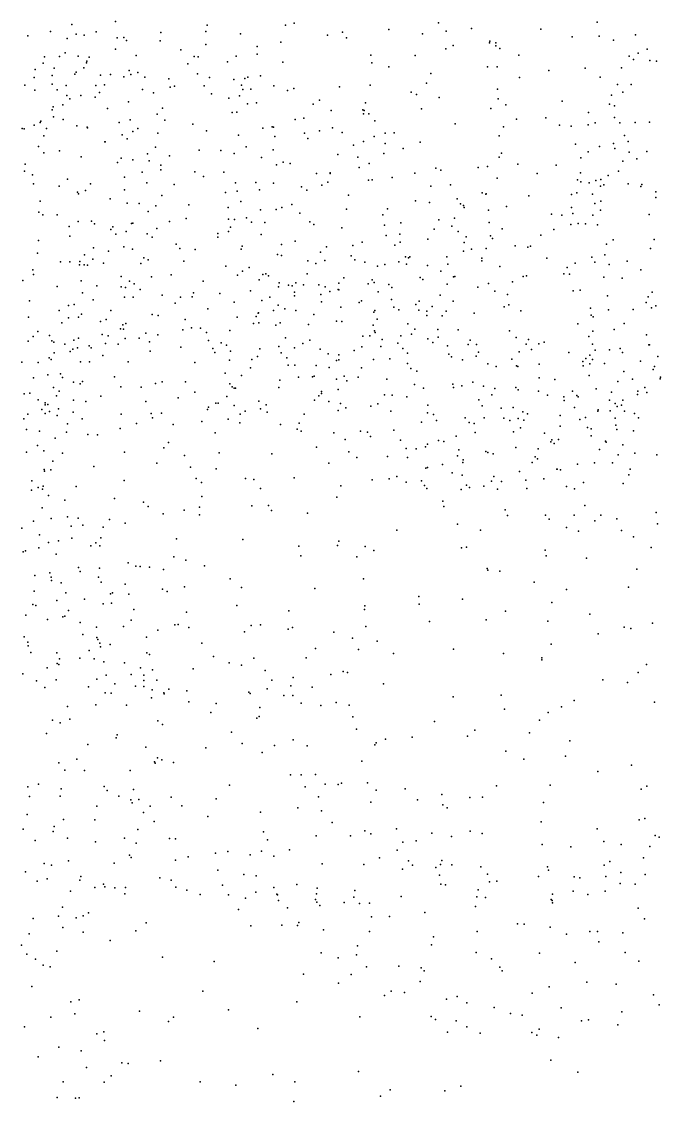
# Model space of a CAD drawing. Header units: metres. Extents: x -23.9 to 23.9, y -28.5 to 28.5.
# Drawn here: x -0.382 to 1.038, y -4.789 to -2.392 of the extents above; entities that cross this region are included whole.
import ezdxf

# ---------------------------------------------------------------- set-up
doc = ezdxf.new("R2010")
doc.units = ezdxf.units.M

msp = doc.modelspace()

# ---------------------------------------------------------------- linework, layer by layer
for p in [(-0.1734, -2.3919, -3.4992), (0.2235, -2.3955, 12.0348), (0.5444, -2.3943, -1.5831), (0.8971, -2.393, 14.7191), (-0.3176, -2.4138, -7.8603), (-0.2703, -2.3981, 15.8991), (-0.2603, -2.4195, -3.7733), (-0.216, -2.4144, -3.1583), (-0.0726, -2.4158, 23.5059), (0.0277, -2.4139, 23.9366), (0.0304, -2.3997, 15.8096), (0.1047, -2.4192, 12.59), (0.2046, -2.3998, -28.7141), (0.3312, -2.4153, -28.2613), (0.434, -2.4097, 11.4357), (0.509, -2.4194, 15.5816), (0.5618, -2.4135, 5.4729), (0.6175, -2.4072, 15.3936), (0.7722, -2.409, 11.0115), (-0.3676, -2.4236, -2.9441), (-0.2805, -2.4296, -7.3011), (-0.2426, -2.4217, -7.6192), (-0.1696, -2.4282, -3.2481), (-0.1545, -2.4272, 24.2384), (-0.1485, -2.4337, -3.3288), (-0.074, -2.4344, 15.8196), (0.0276, -2.4425, 24.0237), (0.1942, -2.4374, 15.7934), (0.2981, -2.4222, 0.0555), (0.34, -2.4276, 11.935), (0.6576, -2.4391, 15.3107), (0.6584, -2.4352, -25.513), (0.6717, -2.4393, 15.0488), (0.8414, -2.4258, 14.7922), (0.9014, -2.4245, 10.9732), (0.9332, -2.4333, -1.902), (0.9818, -2.4213, 14.4127), (-0.2852, -2.4615, 23.3105), (-0.1729, -2.453, -3.6402), (-0.1269, -2.4668, -3.4067), (-0.0281, -2.4543, -18.8654), (0.1414, -2.4473, 12.4887), (0.1419, -2.4639, 12.2711), (0.3941, -2.4663, 11.5508), (0.4927, -2.4669, -1.0274), (0.5608, -2.4527, -0.3663), (0.5773, -2.4451, 15.4955), (0.6719, -2.4456, 10.6198), (0.6805, -2.4514, 15.1458), (0.7228, -2.4664, 11.0609), (0.9882, -2.4617, 24.6908), (1.008, -2.4531, 24.8779), (-0.3337, -2.4841, -7.8503), (-0.3307, -2.47, -3.8924), (-0.2977, -2.4694, -2.9899), (-0.256, -2.4689, -3.0471), (-0.2375, -2.4832, 15.8939), (-0.237, -2.4794, 24.3264), (-0.2316, -2.4709, 0.4199), (-0.0123, -2.4855, -27.8536), (0.0019, -2.4693, 23.515), (0.0108, -2.4698, 24.1074), (0.076, -2.4813, 23.6738), (0.0952, -2.4688, 15.8185), (0.1989, -2.482, 12.1002), (0.3963, -2.4836, 11.8031), (0.4342, -2.4924, 11.39), (0.6531, -2.4926, 11.1058), (0.6747, -2.492, 0.1355), (0.9681, -2.469, -25.9225), (0.9777, -2.4763, 24.7822), (1.0141, -2.4784, 10.9628), (1.0287, -2.4801, 24.4957), (-0.3535, -2.5163, -19.9545), (-0.3518, -2.4984, -7.2028), (-0.3135, -2.5113, -7.7813), (-0.3096, -2.4954, 24.3668), (-0.2633, -2.5085, -7.5074), (-0.2606, -2.5043, -3.8313), (-0.2434, -2.4946, 12.6377), (-0.2062, -2.5108, -3.7589), (-0.1841, -2.5096, -3.126), (-0.1545, -2.5142, -3.1937), (-0.1429, -2.5002, 24.2975), (-0.1391, -2.5091, -3.6091), (-0.1233, -2.5049, -3.5275), (-0.108, -2.5149, 23.1984), (0.0088, -2.5081, 23.3999), (0.0357, -2.516, 23.1156), (0.1206, -2.5156, 23.8158), (0.1489, -2.5125, 12.1918), (0.5272, -2.5068, 15.5802), (0.7247, -2.5159, 14.8893), (0.7899, -2.5004, 11.0193), (0.8706, -2.4952, 14.7136), (0.9033, -2.5155, 14.6299), (0.9512, -2.4947, 5.7528), (-0.3745, -2.5333, 23.2347), (-0.3141, -2.5305, -2.9431), (-0.2823, -2.534, -7.6483), (-0.2168, -2.534, 0.8785), (-0.1975, -2.5325, 23.2071), (-0.0547, -2.5193, 23.1065), (-0.0514, -2.5373, 24.2494), (-0.0417, -2.535, -17.8147), (0.024, -2.5348, 24.1626), (0.0897, -2.5207, 23.3002), (0.1067, -2.5329, 23.5653), (0.114, -2.5185, 23.4052), (0.1788, -2.5347, 23.2799), (0.2228, -2.5404, 12.032), (0.3244, -2.5366, 11.9088), (0.3926, -2.5332, 11.4968), (0.518, -2.5284, 4.9855), (0.9422, -2.5317, 14.4748), (0.9724, -2.5317, 24.9328), (-0.3522, -2.5442, -3.9411), (-0.3024, -2.5431, -7.3491), (-0.2812, -2.556, -3.8881), (-0.2747, -2.5631, 23.1575), (-0.2498, -2.5562, -3.0026), (-0.2184, -2.5595, 23.0611), (-0.2083, -2.549, -3.0662), (-0.1134, -2.5429, -3.2927), (-0.0889, -2.55, 23.0002), (0.0404, -2.5522, 22.9784), (0.0787, -2.5615, 12.587), (0.1023, -2.5567, 24.0398), (0.1095, -2.5429, 23.0273), (0.1276, -2.5417, 23.9087), (0.2088, -2.5452, 23.1504), (0.4839, -2.5485, 4.0853), (0.4954, -2.5534, 11.2641), (0.546, -2.5606, 11.19), (0.6758, -2.5419, 15.2787), (0.677, -2.5634, 14.9949), (0.9291, -2.5554, 24.8273), (0.9539, -2.5489, 14.3715), (-0.3137, -2.5881, 23.0832), (-0.3116, -2.5808, 24.4268), (-0.2898, -2.5765, -7.4865), (-0.1909, -2.5846, 22.9632), (-0.1445, -2.57, 12.6589), (-0.0684, -2.5843, 22.9024), (0.1201, -2.5742, 22.943), (0.1402, -2.5721, 23.497), (0.2662, -2.5749, 23.3572), (0.28, -2.5664, 23.2461), (0.3762, -2.5874, 11.5879), (0.3822, -2.5725, 11.812), (0.5071, -2.5853, 15.6188), (0.6606, -2.5845, 15.3499), (0.6941, -2.5764, 15.1424), (0.8192, -2.5683, 10.2321), (0.9243, -2.5749, 24.5861), (0.9352, -2.5792, 10.9649), (-0.3106, -2.6031, -7.6419), (-0.2893, -2.6095, -2.9367), (-0.1405, -2.6096, -3.1514), (-0.0808, -2.5975, 24.3204), (-0.0637, -2.6104, 15.8363), (0.0861, -2.5939, 12.3677), (0.0968, -2.5926, 12.2753), (0.2259, -2.6092, 23.493), (0.245, -2.6061, 22.9636), (0.306, -2.5893, 23.0753), (0.3782, -2.5969, 11.7124), (0.3795, -2.5889, 15.7232), (0.3896, -2.5966, -1.3276), (0.4031, -2.6124, 11.4545), (0.7176, -2.6084, 14.8562), (0.7832, -2.6056, 14.7625), (0.8777, -2.5937, 14.6102), (0.9356, -2.6047, 24.9556), (-0.3807, -2.6295, -7.7979), (-0.3763, -2.6301, 16.1634), (-0.3536, -2.6217, -7.3256), (-0.3404, -2.6162, -7.7223), (-0.3391, -2.613, 12.654), (-0.3265, -2.6289, -7.4427), (-0.259, -2.6235, -3.8854), (-0.2362, -2.6266, -2.9955), (-0.2353, -2.6275, 22.9054), (-0.1648, -2.6162, 15.8408), (-0.1346, -2.6359, 24.3758), (-0.1231, -2.6289, -3.6567), (-0.001, -2.6193, 24.268), (0.0293, -2.6346, 22.8209), (0.1546, -2.6281, 12.0933), (0.1747, -2.6252, 15.8135), (0.1781, -2.6263, 23.6737), (0.28, -2.6344, 11.9239), (0.3087, -2.6275, 15.765), (0.5813, -2.619, 15.513), (0.6892, -2.6257, 11.0723), (0.8134, -2.6217, 11.0056), (0.8392, -2.6242, 2.7846), (0.8769, -2.6207, -29.142), (0.8929, -2.6164, 24.6854), (0.9473, -2.6168, 24.4781), (0.9815, -2.6156, 25.0634), (1.0136, -2.615, 23.5936), (-0.3321, -2.6453, -16.5245), (-0.1969, -2.6587, -3.8055), (-0.1957, -2.6585, -3.0466), (-0.1582, -2.6435, 22.8374), (-0.1468, -2.6521, 9.6586), (-0.0789, -2.6393, -3.4045), (0.1005, -2.6437, 12.5905), (0.1809, -2.6467, 23.8971), (0.2468, -2.6396, 23.5906), (0.2539, -2.6511, 22.8824), (0.3308, -2.6381, 22.99), (0.378, -2.6581, 11.649), (0.4016, -2.6467, 23.1388), (0.4262, -2.6394, 7.304), (0.446, -2.6388, 7.8221), (0.5041, -2.6598, 11.2593), (0.679, -2.6454, 15.2404), (0.958, -2.6447, 14.3725), (0.9655, -2.658, 23.6584), (-0.3444, -2.6695, -7.5565), (-0.3321, -2.6831, 16.1138), (-0.2975, -2.6785, 22.8702), (-0.0839, -2.6703, -3.3302), (0.0129, -2.677, 12.75), (0.0608, -2.6779, 24.2196), (0.1174, -2.67, 12.1773), (0.177, -2.6769, 23.9906), (0.3557, -2.6665, 23.4669), (0.4259, -2.6622, 23.2811), (0.4657, -2.6735, 15.6479), (0.6843, -2.6836, 14.9316), (0.8491, -2.6643, 14.5595), (0.8767, -2.6807, 24.6297), (0.902, -2.6691, 24.5406), (0.9334, -2.6625, 23.5024), (0.9362, -2.6733, 23.4157), (0.9678, -2.6817, 10.9712), (1.007, -2.6799, 24.3372), (-0.2493, -2.6924, 24.4486), (-0.1686, -2.7047, 12.6984), (-0.1606, -2.6949, 22.7654), (-0.1346, -2.6989, -3.7127), (-0.1016, -2.6851, 15.825), (-0.098, -2.7013, -3.6095), (-0.0532, -2.6897, 22.7504), (0.0906, -2.685, 15.8214), (0.1516, -2.6934, 12.8531), (0.1995, -2.704, 15.7957), (0.2148, -2.7066, 23.8078), (0.3209, -2.6869, 23.5505), (0.3655, -2.693, 11.8217), (0.3904, -2.7071, 11.5817), (0.4227, -2.6848, 23.3969), (0.6796, -2.6927, 8.1005), (0.7204, -2.708, 11.0624), (0.8607, -2.6945, 24.7483), (0.9542, -2.7018, 24.3996), (0.9853, -2.6968, 23.2476), (-0.375, -2.7238, 24.8582), (-0.3734, -2.7084, -3.9914), (-0.3574, -2.7318, 16.3226), (-0.1135, -2.7262, -3.1884), (-0.072, -2.7105, -3.4555), (-0.072, -2.7212, -3.3842), (0.0029, -2.7251, 15.827), (0.0676, -2.7262, 12.4139), (0.1844, -2.71, 22.7594), (0.2733, -2.7294, 23.6579), (0.3038, -2.7289, 11.8862), (0.3039, -2.7273, -24.1003), (0.368, -2.7154, 22.8875), (0.4922, -2.7286, 23.0856), (0.5388, -2.717, 15.5534), (0.5496, -2.7216, 11.2073), (0.6327, -2.7161, 15.3877), (0.6531, -2.7138, 14.812), (0.7639, -2.7289, 14.6484), (0.806, -2.7103, 11.0188), (0.86, -2.7276, 23.5201), (0.9447, -2.7237, 6.8549), (-0.3555, -2.7522, 24.5225), (-0.2796, -2.7414, -3.9228), (-0.2284, -2.7519, 15.8753), (-0.1532, -2.737, -3.0913), (-0.1034, -2.7497, 12.7398), (-0.0428, -2.7536, 24.3562), (0.0221, -2.7355, 22.7), (0.0935, -2.7501, 12.2257), (0.139, -2.7488, 24.1462), (0.1777, -2.7504, 0.9642), (0.2852, -2.7552, 13.0283), (0.2989, -2.7483, 15.7526), (0.389, -2.7437, 11.6832), (0.3974, -2.743, 23.5496), (0.4419, -2.7382, 11.387), (0.5715, -2.7539, 0.8185), (0.6746, -2.7392, 15.1091), (0.8532, -2.7432, 24.8255), (0.861, -2.7478, 23.3896), (0.8789, -2.75, 24.9433), (0.8943, -2.7447, 23.3042), (0.9052, -2.7421, 23.7543), (0.912, -2.7544, 10.9897), (0.9216, -2.7334, 14.4026), (0.9661, -2.7517, 25.1166), (0.9963, -2.7536, 23.8883), (-0.2982, -2.7573, 16.1967), (-0.2573, -2.7703, 10.8267), (-0.2554, -2.7745, 22.7353), (-0.2395, -2.7671, -2.9726), (-0.1529, -2.7654, 24.4342), (-0.0702, -2.7777, -3.4321), (0.0713, -2.7715, 24.2477), (0.0975, -2.7685, 12.8689), (0.1469, -2.7655, 22.696), (0.2402, -2.759, 0.4088), (0.252, -2.7659, 23.732), (0.3445, -2.7771, 22.7932), (0.5273, -2.757, 23.1653), (0.6418, -2.7718, 15.3223), (0.6496, -2.7753, 14.7289), (0.6503, -2.7742, 15.0033), (0.7449, -2.7788, 14.5762), (0.8399, -2.7754, 24.7331), (0.8521, -2.7723, 24.6297), (0.8869, -2.7752, 24.5003), (0.9046, -2.7572, -24.326), (0.9939, -2.7582, 14.3469), (1.0275, -2.7698, 24.269), (-0.3407, -2.7904, 12.7315), (-0.1848, -2.7855, -19.2651), (-0.1472, -2.7952, 22.6752), (-0.1203, -2.7959, -3.1828), (-0.0838, -2.8008, -3.5288), (-0.0098, -2.7985, 22.6529), (0.1052, -2.7911, 15.7957), (0.2184, -2.7981, 12.8635), (0.4931, -2.7894, 22.9651), (0.5242, -2.7935, 23.4002), (0.5857, -2.7856, -16.1693), (0.5932, -2.7967, 11.1862), (0.6, -2.8001, 14.8855), (0.6952, -2.8021, 4.7691), (0.8918, -2.7956, 23.2248), (0.9052, -2.7902, 25.0306), (1.0275, -2.782, 23.0909), (-0.3436, -2.8152, -2.886), (-0.3346, -2.8208, 16.3619), (-0.3028, -2.8211, -3.9344), (-0.1003, -2.8136, -3.6046), (0.0772, -2.8046, 12.3651), (0.1177, -2.8275, 8.2222), (0.1492, -2.8097, 12.7531), (0.1837, -2.8093, 24.0637), (0.1966, -2.8045, 15.7694), (0.2363, -2.8169, 23.8218), (0.3404, -2.8085, 15.7006), (0.4209, -2.8205, 11.7514), (0.4311, -2.8072, 11.4849), (0.5804, -2.8282, 23.2407), (0.6014, -2.8049, 15.3999), (0.6558, -2.8103, 14.6527), (0.7952, -2.8192, 23.4985), (0.8186, -2.8212, 23.3534), (0.8397, -2.8045, 11.0333), (0.8428, -2.8175, 3.2478), (0.8872, -2.8218, 16.1922), (0.9043, -2.8106, 23.8499), (1.0122, -2.8204, 25.196), (-0.2757, -2.8469, 24.4874), (-0.2557, -2.8356, 16.0491), (-0.2263, -2.8352, -3.8447), (-0.2199, -2.8411, -3.0161), (-0.1792, -2.8472, 8.0109), (-0.1376, -2.84, -3.7013), (-0.1344, -2.8394, 15.777), (-0.0812, -2.8509, -3.3938), (-0.0529, -2.8357, 12.8223), (-0.0163, -2.8286, 15.7934), (0.078, -2.8306, 22.6405), (0.0822, -2.8484, 12.4494), (0.0916, -2.8315, 12.5486), (0.1294, -2.8372, 12.1525), (0.1587, -2.8375, 12.9817), (0.2587, -2.8364, 13.0933), (0.2678, -2.8421, 11.9356), (0.3297, -2.8498, 23.71), (0.4247, -2.8435, 11.631), (0.4605, -2.8384, 23.5805), (0.5449, -2.8317, 14.8009), (0.5741, -2.8459, 23.062), (0.6567, -2.838, 6.9935), (0.6859, -2.8519, 14.5236), (0.8382, -2.8426, 24.6819), (0.8551, -2.8399, 24.5688), (0.8707, -2.8406, 24.9501), (0.8976, -2.8428, 14.4103), (-0.2744, -2.8682, -2.9512), (-0.1834, -2.8535, 24.4558), (-0.1723, -2.8636, -3.7614), (-0.1497, -2.8577, -3.1212), (-0.1027, -2.8627, 22.6215), (-0.0913, -2.8705, -3.5247), (0.0542, -2.8621, 12.9192), (0.0545, -2.8706, 15.7734), (0.0781, -2.8577, 12.7771), (0.1505, -2.8647, -29.0135), (0.4282, -2.8664, 11.8437), (0.4589, -2.8634, 15.5856), (0.5211, -2.8748, 14.6637), (0.5352, -2.8524, 23.4742), (0.5879, -2.8576, 23.3305), (0.6056, -2.87, 23.1616), (0.6597, -2.8672, -1.8336), (0.6641, -2.8735, 11.1638), (0.7718, -2.866, 23.6038), (0.8005, -2.8537, 23.6967), (1.0237, -2.8755, 24.0211), (-0.3441, -2.8779, 12.793), (-0.2218, -2.8944, 22.6357), (-0.1549, -2.8915, 8.4386), (-0.1355, -2.8973, -3.1775), (-0.0381, -2.8858, 24.3722), (-0.0302, -2.8952, 12.8814), (0.0036, -2.8974, 14.1608), (0.1058, -2.8969, 12.242), (0.1086, -2.8906, 24.2192), (0.1955, -2.8867, 12.0421), (0.2264, -2.8791, 12.8227), (0.2954, -2.8915, 12.9049), (0.3541, -2.8891, 11.8711), (0.3748, -2.8812, 15.6448), (0.4478, -2.8885, 16.1496), (0.4591, -2.8813, -26.6144), (0.6017, -2.8823, 11.2245), (0.6179, -2.8968, 15.1056), (0.6502, -2.8957, 16.5274), (0.715, -2.8898, 5.7281), (0.7428, -2.8926, 23.4526), (0.7489, -2.8905, 14.453), (0.9174, -2.886, 11.0356), (0.9328, -2.8763, 25.0949), (1.0154, -2.8957, 23.01), (-0.3465, -2.9061, -3.9493), (-0.2417, -2.9096, 15.9806), (-0.2233, -2.9194, -3.8125), (-0.1887, -2.9012, -3.0767), (-0.1098, -2.9161, -3.5819), (-0.1005, -2.921, -3.3539), (-0.0215, -2.9235, 15.7509), (0.187, -2.9089, 13.1307), (0.1955, -2.9108, 15.7231), (0.2544, -2.923, 11.977), (0.2823, -2.9039, 22.6565), (0.2921, -2.9222, -24.5705), (0.3508, -2.9117, 13.1354), (0.3588, -2.9209, 22.6976), (0.4709, -2.9138, 14.7443), (0.4777, -2.9164, 11.488), (0.4807, -2.9138, 23.6194), (0.5628, -2.9142, -0.8537), (0.6004, -2.9011, 14.9937), (0.6405, -2.9228, 23.3172), (0.6409, -2.9172, 23.4097), (0.7848, -2.9171, -25.987), (0.885, -2.9145, 24.4736), (0.9137, -2.9099, 23.9547), (0.9634, -2.9238, -0.2515), (-0.3568, -2.9428, 24.5242), (-0.2954, -2.9252, -3.9018), (-0.2748, -2.9249, 12.8342), (-0.253, -2.9319, 16.2282), (-0.2526, -2.9243, 15.8937), (-0.2423, -2.9316, -3.0177), (-0.235, -2.9327, 16.1041), (-0.2, -2.9283, 15.779), (-0.1167, -2.9292, 12.8754), (0.0724, -2.935, 13.0333), (0.1093, -2.9457, 15.7227), (0.1239, -2.9375, 12.5815), (0.272, -2.929, 15.679), (0.3806, -2.9261, -27.9555), (0.409, -2.9346, 7.4702), (0.4254, -2.9309, -1.4671), (0.4565, -2.9249, 14.594), (0.4736, -2.9305, 22.7904), (0.5202, -2.933, 11.4125), (0.5496, -2.9455, 22.8866), (0.5649, -2.9303, 15.3368), (0.6806, -2.9353, 23.6244), (0.8303, -2.9374, 23.1816), (0.8483, -2.9284, 24.8916), (0.8921, -2.9258, 25.017), (0.924, -2.931, 14.3604), (0.9937, -2.9429, 24.2995), (-0.3787, -2.9669, 12.8911), (-0.3549, -2.9535, -2.9149), (-0.2491, -2.9671, 24.4747), (-0.1601, -2.9574, -3.6788), (-0.1423, -2.9681, 15.7021), (-0.093, -2.9584, 24.4992), (-0.0492, -2.9541, 12.95), (0.0219, -2.9684, 24.403), (0.0983, -2.9551, 24.3234), (0.1458, -2.9651, 14.4339), (0.1539, -2.9533, 14.5416), (0.1609, -2.9519, 12.6679), (0.1669, -2.956, 24.2567), (0.1907, -2.9714, 13.2281), (0.2279, -2.972, 14.5848), (0.2528, -2.952, 23.9279), (0.3343, -2.9603, 14.5296), (0.3974, -2.9653, 11.871), (0.4013, -2.9711, 7.97), (0.5039, -2.9598, 14.4916), (0.5096, -2.9644, 14.8823), (0.5778, -2.9586, 15.1809), (0.5805, -2.9577, 11.325), (0.7089, -2.9692, 23.2861), (0.7324, -2.9576, 23.789), (0.7402, -2.9561, 11.1628), (0.8227, -2.9518, 23.8849), (0.8353, -2.9526, 24.7181), (0.9119, -2.9592, 11.086), (0.9524, -2.9614, 23.0271), (-0.3023, -2.9796, 16.3759), (-0.2467, -2.9939, -3.8012), (-0.2145, -2.9783, 12.9106), (-0.1604, -2.981, 22.5791), (-0.1508, -2.9823, 13.7106), (-0.1319, -2.9741, -3.2645), (-0.1181, -2.9868, -3.4485), (0.0004, -2.9942, 14.136), (0.0587, -2.9951, 22.5602), (0.1269, -2.9896, 12.4964), (0.189, -2.9809, 14.3414), (0.2115, -2.9772, 12.07), (0.2195, -2.9782, 24.396), (0.2248, -2.9923, 22.598), (0.2443, -2.9762, 24.0395), (0.2785, -2.9759, 24.2439), (0.2925, -2.9806, 12.8528), (0.3033, -2.9913, 24.4273), (0.3217, -2.9864, 11.9357), (0.3228, -2.9871, 24.3333), (0.3234, -2.9724, 23.7916), (0.388, -2.9743, 14.6032), (0.4106, -2.9915, 14.4391), (0.4344, -2.9757, 22.7289), (0.4405, -2.9821, 15.498), (0.5637, -2.9744, 23.7416), (0.6319, -2.9814, 23.0365), (0.6558, -2.9731, 23.7529), (0.67, -2.9902, 23.8502), (0.8437, -2.9896, 14.3724), (0.8591, -2.9877, 24.5714), (1.0193, -2.9925, 11.4354), (-0.364, -3.0116, 22.6632), (-0.2223, -3.0092, 16.0681), (-0.1534, -3.0036, -3.6163), (-0.1341, -3.0035, -3.5335), (-0.0693, -2.9994, 13.7305), (-0.0405, -3.017, 22.5504), (-0.0285, -3.0033, 13.0434), (-0.0024, -3.0027, 24.4901), (0.0904, -3.0149, 7.6645), (0.1522, -3.0109, 24.5361), (0.1695, -3.0035, 12.176), (0.2246, -3.0003, 24.4821), (0.2834, -2.9973, 14.3602), (0.2849, -3.0138, -25.7342), (0.3684, -3.0154, 15.5368), (0.3731, -3.0119, 24.167), (0.4401, -3.0089, 13.147), (0.4938, -3.0195, 15.355), (0.5017, -3.0121, 13.0733), (0.5485, -2.9995, 11.4571), (0.5769, -3.0128, 14.4259), (0.6979, -2.9973, 11.2368), (0.9196, -3.0007, 12.0041), (1.0061, -3.0154, 22.966), (1.0105, -3.003, 25.1864), (-0.2985, -3.0332, -3.8484), (-0.2777, -3.0219, -3.0233), (-0.2649, -3.0201, -18.3791), (-0.2484, -3.0412, 15.8631), (-0.1832, -3.0333, 12.9961), (-0.0915, -3.0421, 13.6064), (0.0319, -3.0298, 13.1893), (0.1438, -3.0391, 14.2125), (0.1445, -3.0383, 12.315), (0.1781, -3.0333, 15.6441), (0.1883, -3.0212, -17.6273), (0.203, -3.0296, 13.3002), (0.2278, -3.0331, 24.5736), (0.2677, -3.0422, 12.0307), (0.3277, -3.0255, 22.6321), (0.4006, -3.0371, 14.368), (0.4028, -3.0329, 14.8087), (0.4455, -3.0256, 24.2677), (0.4564, -3.0319, 12.9599), (0.501, -3.0322, 23.8285), (0.5186, -3.0349, 15.0723), (0.5307, -3.024, 11.6603), (0.5618, -3.0346, -23.5143), (0.624, -3.0393, 11.3608), (0.6901, -3.0253, 14.4), (0.7007, -3.0203, 23.9339), (0.7277, -3.034, 11.1508), (0.8818, -3.0281, 23.0579), (0.8836, -3.0434, 24.9535), (0.9225, -3.0314, 25.0546), (0.9771, -3.0313, 24.0589), (1.018, -3.0276, 14.2521), (1.0276, -3.0225, 24.251), (-0.3662, -3.0476, 24.5014), (-0.2924, -3.0607, 13.7638), (-0.2771, -3.0495, 22.5974), (-0.2551, -3.0482, 16.2699), (-0.2063, -3.0579, -3.6819), (-0.1936, -3.0528, 13.6546), (-0.1567, -3.0651, 24.4716), (-0.15, -3.0621, -3.4595), (-0.0783, -3.0443, 24.5018), (-0.0186, -3.053, 24.5821), (0.0973, -3.0483, 14.5875), (0.1335, -3.062, 11.4076), (0.1393, -3.0465, 12.4272), (0.1455, -3.0602, 24.6346), (0.183, -3.0655, 12.5935), (0.193, -3.0604, 14.6804), (0.2557, -3.0642, 12.7451), (0.3179, -3.057, 23.8417), (0.3299, -3.0579, 23.951), (0.3992, -3.0657, 24.5371), (0.4081, -3.0527, 24.0648), (0.4767, -3.0625, 24.1238), (0.5189, -3.0446, -17.152), (0.5524, -3.045, 12.9902), (0.8537, -3.0628, 24.7837), (0.8884, -3.0469, -16.785), (0.9569, -3.0619, 24.3734), (-0.3562, -3.0911, -2.9952), (-0.3457, -3.0798, 13.5579), (-0.3196, -3.0887, 10.6353), (-0.2026, -3.0862, 13.1203), (-0.1894, -3.0896, -3.2641), (-0.1619, -3.0736, -3.3598), (-0.1556, -3.0749, 22.5512), (-0.1057, -3.0833, 13.4493), (-0.0792, -3.0872, 13.3346), (-0.0231, -3.0764, 15.6343), (-0.004, -3.0713, 13.8207), (0.0156, -3.0723, 13.6641), (0.0294, -3.082, 13.5115), (0.0812, -3.0775, -26.2115), (0.3766, -3.0903, 11.9554), (0.3917, -3.0897, 12.8708), (0.4021, -3.0784, 22.6714), (0.4036, -3.0818, 14.8926), (0.461, -3.0891, 23.9321), (0.4842, -3.0857, 24.4813), (0.4922, -3.0749, 8.3656), (0.5431, -3.0754, 22.8128), (0.5884, -3.0759, 11.7421), (0.7021, -3.0786, 24.0413), (0.8786, -3.0906, 11.213), (0.8877, -3.079, 24.0579), (0.935, -3.0755, 22.9993), (1.0063, -3.0872, 25.1467), (-0.3673, -3.1014, 10.0087), (-0.3142, -3.1007, 13.1316), (-0.3097, -3.1037, 15.618), (-0.2854, -3.1081, 24.5207), (-0.2655, -3.0989, 13.5041), (-0.2552, -3.0949, -3.1181), (-0.2316, -3.1119, -3.1989), (-0.195, -3.1061, 15.6326), (-0.1669, -3.1077, 13.3937), (-0.1517, -3.095, 24.5517), (-0.1202, -3.0948, -24.8002), (-0.0974, -3.1028, 15.5942), (-0.0277, -3.1149, 14.03), (0.0339, -3.0995, 24.6677), (0.0617, -3.1051, 14.0248), (0.0736, -3.1099, 14.3527), (0.19, -3.113, 12.3367), (0.2049, -3.0937, 22.5664), (0.2429, -3.1064, 15.5239), (0.2583, -3.0992, 14.7689), (0.3745, -3.1141, 12.1605), (0.4167, -3.1128, 14.3196), (0.4191, -3.0974, 15.3408), (0.4543, -3.1054, 15.0993), (0.5206, -3.0958, 23.9947), (0.5321, -3.1044, 11.859), (0.5439, -3.0923, 24.3281), (0.5644, -3.1115, 24.1997), (0.6106, -3.1084, 14.3609), (0.6145, -3.0989, 22.9129), (0.6286, -3.1083, 11.5356), (0.7168, -3.0932, 13.0278), (0.739, -3.108, 13.1463), (0.7442, -3.0976, 14.349), (0.7675, -3.1074, 16.778), (0.7795, -3.1032, 11.2902), (0.8863, -3.1079, 24.8974), (1.0115, -3.1096, 13.2636), (1.0136, -3.1094, 13.0012), (-0.3205, -3.1384, -3.0782), (-0.3093, -3.1271, 13.285), (-0.2739, -3.1239, 13.6909), (-0.2679, -3.1188, -3.7232), (-0.2572, -3.1164, 13.407), (-0.2274, -3.1163, 13.2609), (-0.2014, -3.1333, -3.4753), (-0.0957, -3.1238, 13.8257), (0.0431, -3.1174, 14.612), (0.0476, -3.1264, 22.5322), (0.0826, -3.1231, 14.2609), (0.1421, -3.1355, 15.5382), (0.1476, -3.1179, 24.7178), (0.1947, -3.1274, 13.3923), (0.2079, -3.1382, 14.1636), (0.2247, -3.1164, 12.2052), (0.2818, -3.1189, 22.5908), (0.2994, -3.1292, 12.0734), (0.3232, -3.1313, 15.4223), (0.3571, -3.1216, 24.6614), (0.4651, -3.1174, 12.9016), (0.4756, -3.1281, 24.5925), (0.5672, -3.1299, 13.2134), (0.5733, -3.1361, 24.0832), (0.6283, -3.1349, 11.8311), (0.6331, -3.1253, 11.6303), (0.7235, -3.1247, 10.2875), (0.751, -3.1194, 24.11), (0.8339, -3.1265, 13.0016), (0.8804, -3.1326, 15.4232), (0.8922, -3.1213, 14.2746), (0.9243, -3.1202, 24.4866), (0.948, -3.1173, 13.075), (0.9533, -3.1264, 13.174), (1.0315, -3.1354, 11.2313), (-0.3813, -3.1482, 24.5727), (-0.3451, -3.1489, 15.5346), (-0.316, -3.1416, 22.6028), (-0.2509, -3.1473, -3.6371), (-0.2309, -3.1474, -3.2614), (-0.1451, -3.1474, -16.7521), (0.0032, -3.1483, 24.7311), (0.0802, -3.1433, 14.6841), (0.1266, -3.1605, 14.7706), (0.1296, -3.1418, 10.8333), (0.2106, -3.1545, 12.4184), (0.2251, -3.1543, 12.5188), (0.2724, -3.1553, 13.3425), (0.3015, -3.1598, 14.906), (0.318, -3.1443, 14.2543), (0.3228, -3.1423, 12.752), (0.3732, -3.1604, 15.0879), (0.4002, -3.142, 15.2022), (0.4361, -3.1402, 13.2451), (0.4757, -3.1511, 22.7179), (0.4834, -3.1619, 11.9364), (0.598, -3.1428, 24.415), (0.654, -3.1512, 12.9456), (0.6729, -3.1571, 23.041), (0.7073, -3.141, 11.4539), (0.7177, -3.1562, 13.2383), (0.7211, -3.1575, 24.1951), (0.7681, -3.1522, 11.3821), (0.8648, -3.1464, 13.2606), (0.8661, -3.1562, 23.0499), (0.8715, -3.1399, 24.7178), (0.881, -3.1514, 11.298), (0.8866, -3.1421, 24.1212), (0.9133, -3.1508, 12.9677), (0.9934, -3.1457, 13.3569), (1.0241, -3.1573, 6.1809), (-0.3549, -3.1825, 15.666), (-0.3232, -3.1756, -3.7377), (-0.2951, -3.1741, 15.359), (-0.2909, -3.1821, -3.1814), (-0.1751, -3.1807, 22.5459), (0.0704, -3.1724, 13.7681), (0.1068, -3.1778, 13.9749), (0.2337, -3.1814, 15.4026), (0.2646, -3.1807, 9.7579), (0.268, -3.1791, 12.6049), (0.3177, -3.1854, 14.9942), (0.3349, -3.1788, 15.2623), (0.366, -3.1814, 13.3051), (0.4299, -3.1854, 12.816), (0.496, -3.1676, 14.3033), (0.7679, -3.1823, 12.9442), (0.803, -3.1861, 14.2666), (0.8795, -3.1775, -1.7936), (0.956, -3.1689, -0.7677), (0.9755, -3.1856, 24.4245), (1.0215, -3.1642, 14.8627), (1.0367, -3.1847, 7.0001), (1.0375, -3.1813, 22.9123), (-0.3106, -3.204, 15.2812), (-0.2664, -3.1925, 15.866), (-0.2518, -3.1962, 16.2115), (-0.2466, -3.1907, -3.5099), (-0.1611, -3.2027, 13.8576), (-0.1163, -3.2034, 15.44), (-0.084, -3.1951, 24.7417), (-0.0694, -3.1912, 22.5274), (-0.0178, -3.1915, 15.4837), (0.0808, -3.196, 14.3313), (0.0862, -3.2028, 22.5294), (0.0908, -3.2059, 15.4415), (0.0935, -3.2057, 14.8446), (0.1896, -3.2041, 22.55), (0.1919, -3.188, 14.0978), (0.3214, -3.2086, 12.1542), (0.3409, -3.1894, 16.6663), (0.4913, -3.1976, 13.272), (0.5115, -3.2054, 12.8522), (0.576, -3.1964, 22.8347), (0.5779, -3.2039, 24.5912), (0.596, -3.2006, 13.2597), (0.6207, -3.1924, 14.3009), (0.6447, -3.2009, 24.4575), (0.67, -3.2065, 24.3705), (0.7161, -3.2042, 7.1658), (0.7217, -3.2092, 3.2978), (0.8945, -3.2071, 24.6204), (0.9432, -3.1911, 14.1774), (1.003, -3.2038, 24.3287), (-0.3758, -3.2179, -3.1101), (-0.3632, -3.2163, 13.7418), (-0.3449, -3.2315, 7.6138), (-0.304, -3.2224, 24.6428), (-0.2984, -3.2125, 16.327), (-0.2667, -3.2325, 22.5803), (-0.2386, -3.2348, 15.1831), (-0.2059, -3.2235, 24.6965), (-0.106, -3.2353, 15.3539), (-0.034, -3.2269, 15.4014), (0.0033, -3.2144, 14.0576), (0.0743, -3.2244, 14.4711), (0.1452, -3.2346, 15.3427), (0.2691, -3.2322, 22.5811), (0.2784, -3.2226, 12.5033), (0.2843, -3.213, 15.0846), (0.2844, -3.2173, 15.1737), (0.3007, -3.2349, 24.8081), (0.4246, -3.2203, -28.5763), (0.4416, -3.2213, 12.0305), (0.474, -3.2246, 24.7157), (0.6339, -3.2315, 22.9237), (0.6632, -3.2205, 11.893), (0.7668, -3.2124, 11.8322), (0.7863, -3.2213, 11.6379), (0.8228, -3.2247, 13.3355), (0.8234, -3.2328, 24.7097), (0.8425, -3.2123, 11.4604), (0.8521, -3.2222, 24.8112), (0.8548, -3.2248, 24.2002), (0.9246, -3.232, 24.5152), (0.9287, -3.2142, 24.9095), (0.9539, -3.2321, 11.4313), (0.9863, -3.2197, 25.0219), (0.9871, -3.2121, 13.4465), (1.0073, -3.2151, 12.812), (-0.3364, -3.2526, 15.7374), (-0.3296, -3.2379, -3.6247), (-0.3293, -3.2427, 15.1971), (-0.3237, -3.2421, -3.2446), (-0.3194, -3.2572, -3.3157), (-0.2994, -3.2516, -3.4678), (-0.2669, -3.2592, 15.9688), (0.0312, -3.2526, 14.713), (0.0334, -3.2478, 15.3421), (0.0499, -3.2387, 14.9204), (0.055, -3.2388, 14.5716), (0.0902, -3.2444, -27.4329), (0.1147, -3.2569, 15.0237), (0.1492, -3.2515, 13.8338), (0.1618, -3.2429, 13.614), (0.1638, -3.2585, 15.1104), (0.3214, -3.2553, 12.274), (0.3267, -3.2398, 13.3978), (0.3384, -3.2491, 12.5958), (0.3943, -3.2457, 12.1169), (0.41, -3.2404, 22.6659), (0.4385, -3.2564, 12.7318), (0.5208, -3.2432, 14.2401), (0.6418, -3.2451, -1.4903), (0.6834, -3.2503, 12.8645), (0.7106, -3.2482, 24.2899), (0.7322, -3.258, 14.2146), (0.8464, -3.2487, 11.85), (0.8982, -3.2563, 11.6011), (0.8991, -3.2534, 11.718), (0.9258, -3.2559, 22.9966), (0.9367, -3.2394, 11.8974), (0.9412, -3.2461, 12.839), (0.951, -3.2435, 14.1), (0.9574, -3.2569, 11.516), (-0.3769, -3.2738, 15.6659), (-0.3676, -3.263, 16.4133), (-0.3292, -3.262, -3.5493), (-0.3028, -3.2665, 15.8351), (-0.2474, -3.2736, 24.7552), (-0.1604, -3.2633, 9.061), (-0.0938, -3.2617, 15.0124), (-0.0911, -3.2715, 14.8988), (-0.0711, -3.2609, 13.964), (0.0191, -3.2798, 15.1301), (0.0772, -3.2742, 14.3957), (0.1033, -3.2827, 8.8451), (0.1042, -3.2636, 15.2208), (0.2348, -3.2833, 24.8517), (0.2458, -3.2632, 14.0327), (0.507, -3.2808, 13.367), (0.5204, -3.26, 15.6158), (0.5333, -3.2643, 12.7852), (0.5399, -3.2776, 2.738), (0.6034, -3.2716, 24.72), (0.6124, -3.2814, 14.2062), (0.6461, -3.2711, 13.3395), (0.6896, -3.2721, 24.7551), (0.7027, -3.2772, 22.9985), (0.7214, -3.2731, 24.4047), (0.7341, -3.2766, 24.5635), (0.7421, -3.2623, 24.6788), (0.815, -3.2659, 14.1656), (0.8587, -3.2752, -20.2319), (0.8707, -3.2706, 11.984), (0.9366, -3.272, 8.7105), (0.9797, -3.2617, 11.7562), (0.9887, -3.2711, 11.6098), (-0.3706, -3.297, -3.3423), (-0.3419, -3.3008, 13.7593), (-0.282, -3.3034, 16.1461), (-0.2796, -3.2846, 15.0695), (-0.1628, -3.2953, 22.5511), (-0.1263, -3.2839, 13.9016), (-0.0453, -3.2865, 24.8252), (0.0487, -3.3045, 14.1669), (0.1932, -3.2864, 13.7423), (0.2308, -3.2965, 13.6316), (0.2396, -3.301, 13.9305), (0.3121, -3.3049, 13.5138), (0.3709, -3.301, 12.4633), (0.3864, -3.3031, 14.1029), (0.4456, -3.2988, 24.8317), (0.6239, -3.2838, 12.8046), (0.626, -3.3039, 24.9158), (0.711, -3.3025, 24.9398), (0.7268, -3.2936, 13.3888), (0.7798, -3.3058, 24.4647), (0.8148, -3.2902, 24.9918), (0.8758, -3.2931, 12.7961), (0.8837, -3.2956, 13.4704), (0.9386, -3.2879, 24.261), (0.941, -3.297, 12.0468), (0.978, -3.3004, 13.6212), (-0.3071, -3.3166, 24.8149), (-0.2343, -3.3081, 13.8218), (-0.213, -3.3089, 10.3979), (-0.0553, -3.3259, 14.7888), (0.3371, -3.3198, 22.6266), (0.3934, -3.3126, 12.322), (0.4604, -3.321, 22.7141), (0.52, -3.3296, 12.1485), (0.5445, -3.3214, 24.8949), (0.5564, -3.3239, 12.7135), (0.5841, -3.312, 12.0666), (0.794, -3.3244, 12.0451), (0.7961, -3.3204, 5.588), (0.8011, -3.3286, 12.7609), (0.811, -3.3197, 24.3809), (0.8837, -3.3117, 24.4384), (0.9154, -3.3235, 13.9832), (0.917, -3.3256, 24.3614), (-0.371, -3.3473, 24.8933), (-0.3465, -3.333, 15.7941), (-0.3324, -3.3449, 16.2799), (-0.2906, -3.3497, 22.6031), (-0.1528, -3.3479, 14.8877), (-0.0657, -3.3382, 22.5424), (-0.0199, -3.3549, 24.8817), (0.057, -3.3494, 14.2737), (0.1746, -3.3512, 11.1291), (0.2732, -3.3368, 7.5304), (0.345, -3.3472, 13.969), (0.4723, -3.3392, 12.2196), (0.4948, -3.3402, 14.0987), (0.5153, -3.3359, 22.7768), (0.59, -3.3421, 13.4376), (0.6496, -3.346, 14.1057), (0.654, -3.3486, 22.9544), (0.6657, -3.3516, 12.0979), (0.716, -3.3372, 6.3793), (0.766, -3.34, 13.4651), (0.9024, -3.3414, 13.5999), (0.9435, -3.3532, 12.6644), (0.9537, -3.3316, 13.8407), (0.9805, -3.3495, 12.1757), (1.0294, -3.3538, 12.5767), (-0.3122, -3.3675, 15.9029), (-0.0809, -3.3717, 13.9816), (0.3007, -3.3721, 24.9041), (0.3628, -3.3591, 13.5993), (0.4315, -3.3575, 14.0272), (0.4754, -3.3598, 12.3031), (0.5533, -3.3749, 13.5172), (0.5868, -3.3558, 22.8857), (0.5989, -3.3702, 12.6369), (0.599, -3.3644, 25.055), (0.7523, -3.3704, 25.0991), (0.7596, -3.3581, 5.0257), (0.7641, -3.3627, 14.0348), (0.8536, -3.3744, 13.8806), (0.8911, -3.3712, 12.1618), (0.9313, -3.3712, 23.0135), (-0.3314, -3.3863, 16.2044), (-0.3309, -3.39, 15.0086), (-0.317, -3.3865, 16.1048), (-0.2215, -3.3797, -26.3998), (-0.0061, -3.3809, 14.1032), (0.0507, -3.3846, 14.4447), (0.4516, -3.4014, 13.9145), (0.5167, -3.3831, 14.001), (0.5204, -3.3816, 12.4623), (0.5751, -3.3934, 12.5264), (0.5969, -3.3986, 12.266), (0.6672, -3.4019, 13.9585), (0.7244, -3.3908, 12.1861), (0.8076, -3.3851, 13.6255), (0.8084, -3.3852, 12.1735), (0.8152, -3.387, 12.6325), (0.9671, -3.3981, 12.3886), (0.97, -3.3856, 12.2898), (-0.3589, -3.4114, 15.5062), (-0.345, -3.4258, 15.9737), (-0.334, -3.4232, 24.933), (-0.2602, -3.4238, 14.9311), (-0.1535, -3.4102, 13.9117), (0.0061, -3.4063, 14.6107), (0.0178, -3.4153, 22.5614), (0.1154, -3.4062, 22.5695), (0.134, -3.4083, 12.1364), (0.2239, -3.4049, 24.9391), (0.3276, -3.4223, 22.6542), (0.3971, -3.4092, 24.9991), (0.4351, -3.4069, 13.7378), (0.4725, -3.4139, 22.7598), (0.5066, -3.4112, 13.6602), (0.5131, -3.4218, 13.8075), (0.6069, -3.4208, 13.6426), (0.6134, -3.4263, 13.8589), (0.6453, -3.4228, 12.4049), (0.6623, -3.412, 12.521), (0.6843, -3.4128, 12.2782), (0.7388, -3.4097, 13.6734), (0.7785, -3.4068, 13.8296), (0.8286, -3.4236, 12.3629), (0.8668, -3.4151, 15.1018), (0.9545, -3.4172, 25.1246), (-0.3593, -3.432, 15.3741), (-0.3349, -3.4301, 22.6113), (-0.322, -3.4438, 15.8007), (-0.1752, -3.4502, 14.8577), (0.0184, -3.4463, 14.5333), (0.1493, -3.4284, -26.7933), (0.319, -3.4478, 24.979), (0.5184, -3.4284, 25.0993), (0.5945, -3.4308, 13.7448), (0.6759, -3.4295, 25.1679), (0.7405, -3.4279, 23.0008), (0.8466, -3.4287, 25.1667), (-0.3359, -3.4713, 13.8159), (-0.2859, -3.4539, 15.6076), (-0.1109, -3.4583, 24.8867), (-0.1004, -3.4683, 22.5898), (0.0135, -3.4694, 14.2662), (0.1298, -3.4666, 15.9361), (0.1672, -3.4663, 22.6007), (0.5541, -3.4563, 22.8977), (0.5563, -3.4682, 25.1764), (0.8697, -3.4662, 7.7301), (-0.3158, -3.4948, 22.6757), (-0.2799, -3.4909, 15.4316), (-0.2563, -3.4943, 15.6908), (-0.1864, -3.497, -20.7964), (-0.0674, -3.4845, 14.7044), (-0.0207, -3.4764, 14.1628), (0.0135, -3.4869, 14.4532), (0.1732, -3.4771, -28.2204), (0.2536, -3.4831, 22.642), (0.6926, -3.4755, 6.0123), (0.6981, -3.4881, -23.4582), (0.7819, -3.4874, 25.243), (0.7905, -3.4967, 15.4942), (0.8457, -3.4878, 23.0072), (0.9051, -3.4873, 9.9682), (0.9403, -3.4955, -20.6834), (1.0283, -3.4815, 25.1608), (-0.381, -3.516, 15.0996), (-0.3551, -3.5008, 14.9891), (-0.2712, -3.5118, 19.4598), (-0.2457, -3.5096, 15.5137), (-0.2005, -3.5141, 22.6367), (-0.1515, -3.5055, 13.9662), (0.4519, -3.5206, 22.8048), (0.587, -3.5076, 22.9659), (0.6375, -3.5204, -19.7106), (0.8292, -3.5148, 13.1791), (0.8553, -3.5232, 2.3301), (0.8921, -3.4999, 25.2394), (0.9511, -3.5218, 23.0111), (1.0312, -3.507, 22.9854), (-0.3419, -3.5311, 15.9532), (-0.2996, -3.5441, 15.2948), (-0.2702, -3.5382, 15.8384), (-0.2059, -3.5377, 14.8276), (-0.0374, -3.5401, 14.558), (0.11, -3.5416, 24.9617), (0.3234, -3.5455, 3.243), (0.9777, -3.5355, 5.2946), (-0.3783, -3.5687, 16.1395), (-0.3732, -3.5667, 25.0323), (-0.3431, -3.5602, -23.9124), (-0.3217, -3.5484, 14.9158), (-0.2282, -3.5557, 13.9393), (-0.217, -3.5486, 24.9399), (-0.2076, -3.5555, 15.6518), (0.2339, -3.556, 22.6797), (0.3202, -3.5549, 25.0791), (0.3814, -3.5568, 22.7705), (0.4005, -3.566, 9.162), (0.5956, -3.5599, 16.9456), (0.6068, -3.5587, 25.277), (0.7812, -3.565, 12.31), (1.0168, -3.5595, 7.431), (-0.3048, -3.5742, 22.7239), (-0.1447, -3.5929, 24.9176), (-0.0437, -3.5803, 14.3267), (-0.0171, -3.5875, 22.6486), (0.2386, -3.5776, 25.0027), (0.3633, -3.5803, 25.1476), (0.7836, -3.578, 22.9867), (0.873, -3.5828, 25.3006), (-0.3193, -3.6151, 14.8592), (-0.2552, -3.6039, 15.9113), (-0.2514, -3.6126, 14.7982), (-0.2085, -3.6054, 15.401), (-0.1281, -3.6008, 22.6741), (-0.1179, -3.6016, 14.6443), (-0.0973, -3.6027, 14.1746), (-0.0666, -3.6078, 14.4705), (0.0243, -3.6001, 24.9575), (0.6527, -3.6059, 22.9859), (0.654, -3.6096, 10.6669), (0.6805, -3.6117, 25.3252), (0.9854, -3.607, 23.0233), (-0.3521, -3.6211, 23.6256), (-0.316, -3.6248, 16.0111), (-0.3152, -3.6326, 15.1889), (-0.2941, -3.6373, 13.955), (-0.2107, -3.6248, 19.1257), (-0.2051, -3.6359, 15.85), (-0.1517, -3.6406, 15.6743), (0.0818, -3.629, 22.687), (0.3779, -3.629, 22.8391), (0.7569, -3.6359, 17.3773), (-0.3541, -3.6564, 15.0961), (-0.2834, -3.66, 23.6996), (-0.1839, -3.6618, 22.7371), (-0.1798, -3.6597, 14.6688), (-0.1432, -3.6631, 15.5132), (-0.0685, -3.6514, 24.9474), (-0.0583, -3.6566, 22.7038), (-0.0194, -3.6462, -20.3612), (0.1065, -3.6481, 24.9775), (0.2698, -3.6501, 22.7665), (0.829, -3.6525, 25.3539), (0.9664, -3.6473, 25.3181), (-0.3567, -3.6855, 22.8861), (-0.35, -3.6876, 25.0602), (-0.3034, -3.6765, 22.8209), (-0.2416, -3.6742, 15.2522), (-0.2006, -3.6839, 24.9715), (-0.1823, -3.6831, 14.1523), (0.0967, -3.688, 2.7861), (0.3809, -3.6886, 25.2416), (0.5008, -3.6682, 22.9748), (0.5013, -3.685, -24.7195), (0.5978, -3.674, 25.3477), (0.7959, -3.6814, 22.9828), (-0.3719, -3.7093, 13.9966), (-0.29, -3.7129, 15.1629), (-0.2857, -3.7118, 14.0594), (-0.2776, -3.6992, 23.6177), (-0.132, -3.6967, 14.4039), (-0.0152, -3.7029, -27.185), (0.2121, -3.6996, 17.1144), (0.3804, -3.6969, 22.9361), (0.6937, -3.7006, 25.3714), (0.881, -3.7075, 22.9953), (-0.3239, -3.7188, 16.0798), (-0.2517, -3.7257, 15.9994), (-0.2151, -3.7364, 14.5498), (-0.1552, -3.7346, 15.8392), (-0.1384, -3.7202, 22.7882), (-0.0415, -3.7312, 22.7836), (-0.0337, -3.73, 11.5643), (-0.0099, -3.7366, 23.2315), (0.128, -3.732, 22.8029), (0.1487, -3.7312, 25.012), (0.2203, -3.7366, 22.8544), (0.383, -3.7344, 7.0178), (0.5246, -3.7237, 25.3384), (0.6506, -3.7198, 22.9956), (0.7873, -3.7227, 25.384), (0.9572, -3.736, 9.7016), (0.9716, -3.7387, 23.0229), (1.0196, -3.7272, 15.0225), (-0.3763, -3.7577, 14.7746), (-0.2456, -3.7523, 14.2082), (-0.2148, -3.7593, 14.4122), (-0.1042, -3.7585, 15.6505), (-0.079, -3.743, 24.9398), (0.1132, -3.7467, 11.2385), (0.2105, -3.7402, 25.0837), (0.3118, -3.7475, 22.9259), (0.3531, -3.7603, 15.7239), (0.8991, -3.7509, 25.3808), (-0.3679, -3.7694, 23.1315), (-0.3671, -3.7776, 16.1362), (-0.2123, -3.7636, 23.6968), (-0.2076, -3.7719, -26.7352), (-0.2064, -3.7796, 23.5742), (-0.1849, -3.7744, 15.9334), (0.0188, -3.7713, 22.8364), (0.2715, -3.7836, 25.1947), (0.367, -3.7857, 10.5416), (0.4079, -3.7673, 25.2943), (0.5775, -3.7849, 23.008), (0.795, -3.7735, 22.993), (-0.3613, -3.7924, 14.1489), (-0.3032, -3.7928, 14.5625), (-0.2977, -3.8062, 14.285), (-0.2524, -3.8045, 15.1595), (-0.2316, -3.7878, 23.4789), (-0.2207, -3.8067, 22.9868), (-0.1037, -3.7933, 15.7518), (-0.0977, -3.7964, 22.8887), (0.0447, -3.8013, 7.2582), (0.1343, -3.8047, 22.9085), (0.2507, -3.8042, 23.0101), (0.4442, -3.7945, 23.0527), (0.689, -3.7946, 22.9998), (0.7737, -3.804, 25.414), (0.7741, -3.8089, 3.5714), (-0.3247, -3.826, 14.4148), (-0.3025, -3.8169, 23.1645), (-0.2991, -3.8191, 16.1004), (-0.1988, -3.813, 22.7941), (-0.1529, -3.8155, 15.2991), (-0.1174, -3.826, 23.4694), (-0.091, -3.8311, 15.5022), (-0.0002, -3.8285, 23.5016), (0.0791, -3.8149, 24.9934), (0.1068, -3.8205, 3.3399), (0.1594, -3.8325, 16.1538), (0.3326, -3.8342, 25.2615), (1.0064, -3.8187, 13.4987), (-0.3787, -3.8393, 14.3076), (-0.3486, -3.8549, 15.0645), (-0.3047, -3.8528, 25.0526), (-0.2146, -3.8516, 23.1961), (-0.1936, -3.8426, 23.3695), (-0.1382, -3.8411, 24.9491), (-0.1102, -3.8423, 23.6649), (-0.1101, -3.8546, 23.0386), (-0.0809, -3.8536, 15.6377), (0.174, -3.8537, 25.0798), (0.2218, -3.8477, 23.0861), (0.3052, -3.8414, 23.1223), (0.3421, -3.837, 10.0049), (0.9097, -3.8533, 25.4045), (0.9884, -3.8367, 25.3756), (-0.3303, -3.87, 23.7901), (-0.2332, -3.8682, 25.0029), (-0.1957, -3.882, 23.7353), (-0.1828, -3.8823, 15.2424), (-0.1745, -3.8621, 15.9487), (-0.1285, -3.8673, 15.8571), (-0.11, -3.8675, 19.8628), (-0.0913, -3.875, 23.6347), (-0.0656, -3.8815, 24.9346), (-0.0546, -3.8734, 23.3323), (-0.0143, -3.8771, 23.0904), (0.1235, -3.8801, 23.2446), (0.1642, -3.8728, 23.1712), (0.2161, -3.866, 6.6775), (0.2642, -3.8695, 16.6583), (0.4225, -3.8615, 25.3283), (0.964, -3.8589, 23.0472), (-0.093, -3.893, 15.7649), (-0.0648, -3.8841, 23.203), (-0.0098, -3.9019, 23.6135), (0.0508, -3.9057, 19.4422), (0.1263, -3.8832, 23.3467), (0.2008, -3.8875, 23.287), (0.2211, -3.8877, 9.6283), (0.2393, -3.9046, 22.9765), (0.3175, -3.903, 20.1084), (0.5769, -3.8907, 23.0519), (0.6836, -3.8867, 23.0301), (0.8456, -3.8985, 23.0351), (1.0245, -3.9023, 0.012), (-0.2799, -3.9121, 16.0949), (-0.2165, -3.9088, 16.0186), (-0.1485, -3.9092, 6.943), (0.0391, -3.9253, 24.9257), (0.1479, -3.9141, 23.4365), (0.2832, -3.9103, 25.2317), (0.346, -3.9092, 23.1775), (0.691, -3.9179, 25.4207), (0.7883, -3.9255, 8.9172), (0.8178, -3.9132, 25.4218), (-0.3132, -3.9425, 25.0448), (-0.2958, -3.9486, 23.8182), (-0.2748, -3.94, 15.1131), (-0.0792, -3.9437, -25.0826), (-0.0685, -3.9519, 15.6267), (0.141, -3.9381, 25.0467), (0.1461, -3.9347, 11.9215), (0.3544, -3.9352, 25.2915), (0.5354, -3.9451, 25.3888), (0.7689, -3.9428, 23.0417), (-0.3266, -3.9721, 16.1396), (-0.1693, -3.9752, 15.9575), (0.0845, -3.9691, 23.656), (0.3623, -3.9624, 23.2921), (0.6086, -3.9778, 6.0386), (0.625, -3.9646, 23.0672), (0.7467, -3.9706, 2.3039), (-0.2342, -3.9963, 15.1608), (-0.1713, -3.9815, 23.7644), (-0.106, -4.0022, 15.3981), (0.1086, -3.9941, 24.9858), (0.1801, -3.9984, 23.5356), (0.2217, -3.9862, 25.1642), (0.2526, -3.9998, 23.3596), (0.4032, -3.9971, -24.2333), (0.4059, -3.9928, 25.3256), (0.4271, -3.9843, 23.1679), (0.4863, -3.98, 9.3176), (0.8362, -3.9882, 23.0747), (-0.0797, -4.0262, 2.6548), (0.0277, -4.0041, 20.3915), (0.1525, -4.0143, 11.5777), (0.6938, -4.0115, 25.4196), (0.8269, -4.0225, 25.4184), (-0.2987, -4.0372, 15.0981), (-0.2587, -4.0288, 24.9787), (-0.0866, -4.0352, 15.7163), (-0.0851, -4.0381, 15.5078), (-0.0698, -4.0302, 24.8721), (-0.044, -4.0364, 23.7465), (0.3741, -4.0334, 23.2526), (0.7337, -4.029, 12.0689), (0.9735, -4.0427, 25.3853), (-0.2857, -4.0532, 16.0935), (-0.2419, -4.054, 23.8519), (-0.1401, -4.0543, 15.3192), (0.2156, -4.0638, 23.6061), (0.2396, -4.064, -20.0609), (0.2715, -4.0629, 23.4176), (0.8985, -4.0563, 23.1313), (-0.3679, -4.0903, 25.0115), (-0.3441, -4.0845, -24.0608), (-0.294, -4.0951, 20.5863), (-0.1982, -4.0897, 24.9084), (-0.1334, -4.0965, 23.8311), (0.0803, -4.0871, 24.8896), (0.2482, -4.0901, 23.5156), (0.2927, -4.0842, 3.584), (0.3216, -4.0852, 19.5503), (0.3291, -4.0823, 2.3376), (0.3869, -4.0814, 25.2995), (0.4057, -4.0978, 11.3666), (0.4703, -4.0947, 25.3511), (0.6731, -4.0882, 4.3307), (0.7925, -4.087, 23.1372), (0.995, -4.0955, 4.4684), (1.007, -4.0889, 23.1975), (-0.3638, -4.1122, 16.1446), (-0.2963, -4.1112, 23.8871), (-0.1915, -4.0986, 15.2434), (-0.1654, -4.111, 15.9234), (-0.1391, -4.1195, 24.8416), (-0.1215, -4.1186, 15.3987), (-0.0494, -4.1131, 23.8051), (0.0509, -4.1173, 23.7798), (0.2776, -4.1129, 25.2096), (0.4982, -4.1194, 8.5295), (0.5522, -4.1072, 9.6865), (0.6139, -4.1138, 25.3979), (0.6421, -4.1131, 23.1693), (-0.2148, -4.1332, 23.8859), (-0.136, -4.1263, 18.905), (-0.0961, -4.1336, 15.5544), (-0.0257, -4.1326, 9.7159), (0.2318, -4.1373, 23.7052), (0.2847, -4.1436, 23.5836), (0.3941, -4.1243, 23.3288), (0.5541, -4.1304, 20.3656), (0.5636, -4.1369, 16.033), (0.7775, -4.1251, 25.409), (-0.3695, -4.152, 15.0747), (-0.2887, -4.1631, 15.1425), (-0.2188, -4.1638, 15.9688), (-0.1109, -4.1472, 15.739), (-0.0874, -4.1674, 24.7677), (0.032, -4.1563, 24.7886), (0.1492, -4.1465, 23.7945), (0.308, -4.1696, 23.7335), (0.7726, -4.1684, 23.2087), (0.9901, -4.1637, 25.3522), (1.0029, -4.1609, 23.2785), (-0.3781, -4.1846, 14.2325), (-0.3117, -4.1893, 23.9429), (-0.3096, -4.1782, 24.9299), (-0.1231, -4.185, 23.9405), (0.156, -4.19, 6.4426), (0.3812, -4.1882, 23.4721), (0.4511, -4.1838, 23.3531), (0.5296, -4.1932, 23.3175), (0.6149, -4.1892, 10.8936), (0.6413, -4.1937, 23.265), (0.897, -4.1834, 23.2537), (-0.3515, -4.2099, 16.0939), (-0.2799, -4.2047, 16.0294), (-0.2178, -4.2127, 23.9777), (-0.1529, -4.2044, 15.8104), (-0.1269, -4.2155, 15.5377), (-0.0534, -4.2055, -24.6404), (-0.0398, -4.2062, 23.9218), (0.1645, -4.2078, 24.9691), (0.2726, -4.1993, 23.8821), (0.3491, -4.1989, 23.6132), (0.3943, -4.1949, 23.8773), (0.4654, -4.2132, 24.0134), (0.4949, -4.2105, 17.8029), (0.5736, -4.2009, 25.3537), (0.9119, -4.2119, 25.3625), (1.026, -4.1987, 6.8934), (1.0349, -4.2023, 24.0195), (-0.1416, -4.2422, 15.7116), (0.049, -4.2375, 24.6701), (0.0767, -4.2339, 23.9222), (0.126, -4.2415, 24.8572), (0.151, -4.2333, -20.9363), (0.2137, -4.2301, 25.0566), (0.4524, -4.2314, 23.4557), (0.775, -4.2186, 25.3765), (0.8382, -4.2238, 23.2992), (0.9501, -4.2187, 23.329), (1.0141, -4.2229, 11.8326), (-0.3315, -4.2609, 15.1508), (-0.315, -4.2642, 10.0897), (-0.2777, -4.2549, 24.8382), (-0.1758, -4.2599, 24.7272), (-0.1384, -4.2476, 24.0832), (-0.0396, -4.2529, 23.9973), (-0.0114, -4.2461, 17.4358), (0.179, -4.244, 23.9266), (0.286, -4.2611, 25.1375), (0.3785, -4.2632, 24.0572), (0.4134, -4.2481, 25.2565), (0.478, -4.2545, 22.9832), (0.4866, -4.2644, 23.8431), (0.549, -4.2632, 23.909), (0.5517, -4.2542, -20.6767), (0.574, -4.2637, 24.1316), (0.9122, -4.264, 24.1312), (0.9251, -4.2559, 23.9752), (0.9997, -4.2484, 25.3146), (-0.3729, -4.2788, 24.8756), (-0.2501, -4.2895, 24.0891), (0.0543, -4.2752, 24.5701), (0.1124, -4.2849, 24.0063), (0.1394, -4.2878, 24.5753), (0.4644, -4.2729, 23.5979), (0.5384, -4.2693, 6.4456), (0.5465, -4.2865, 25.3017), (0.6388, -4.2679, 23.3775), (0.6532, -4.284, 23.9256), (0.767, -4.2898, 24.1278), (0.7865, -4.2682, 23.3538), (0.7885, -4.2757, 23.9845), (0.9165, -4.2896, 25.3238), (0.9492, -4.2806, 23.4589), (1.0036, -4.2847, 23.8076), (-0.347, -4.3002, 3.3938), (-0.325, -4.2947, 16.0165), (-0.2522, -4.2975, 15.9217), (-0.2193, -4.3137, 24.6792), (-0.1995, -4.3063, 24.1885), (-0.1969, -4.3121, 15.7751), (-0.1505, -4.3141, 24.3359), (-0.0745, -4.2923, 17.0447), (-0.0497, -4.2976, 24.5225), (-0.0391, -4.3128, 24.1689), (0.0648, -4.3088, 24.0898), (0.1785, -4.3142, 24.8068), (0.2299, -4.3071, 22.6558), (0.5499, -4.3065, 23.7166), (0.5601, -4.3082, 23.6105), (0.6579, -4.3011, 25.3242), (0.6741, -4.2997, 24.147), (0.8458, -4.2903, 23.4275), (0.8582, -4.2922, 23.9061), (0.9481, -4.3053, 23.5424), (0.9811, -4.3068, 23.6877), (-0.2732, -4.3221, 24.7446), (-0.1749, -4.3144, 24.6035), (-0.1525, -4.3282, 24.4359), (-0.0145, -4.3201, 24.3653), (0.0148, -4.3298, 24.2434), (0.0777, -4.3305, 24.3742), (0.1156, -4.3378, 24.2143), (0.1385, -4.324, 20.6641), (0.1857, -4.3285, 24.1286), (0.1869, -4.3305, 24.6841), (0.2736, -4.3278, 24.2097), (0.2749, -4.3156, 24.1205), (0.3567, -4.3353, 4.3022), (0.3589, -4.3205, 24.1597), (0.4618, -4.334, 24.2176), (0.6299, -4.3345, 8.2369), (0.6327, -4.3192, 23.8098), (0.6488, -4.3361, 23.6651), (0.7978, -4.3289, 23.5263), (0.8438, -4.3217, 23.8272), (0.8765, -4.3291, 23.6061), (0.9144, -4.3218, 23.7607), (-0.2911, -4.3578, 24.1692), (0.1894, -4.343, 24.2606), (0.2091, -4.359, 24.3628), (0.2713, -4.3406, 24.2944), (0.274, -4.3467, 10.19), (0.2809, -4.3542, 25.0356), (0.3347, -4.3471, 25.1075), (0.3689, -4.3493, 24.2421), (0.3913, -4.3486, 9.2172), (0.6266, -4.3563, 24.1934), (0.7947, -4.3406, 23.6265), (0.7973, -4.3425, 25.305), (0.7977, -4.348, 15.2164), (0.9877, -4.36, 3.5049), (-0.3558, -4.3827, 6.8838), (-0.2999, -4.3778, 15.9056), (-0.2602, -4.3814, 15.8093), (-0.2449, -4.377, 24.5438), (-0.2327, -4.3703, 24.3342), (0.1001, -4.3625, 19.3296), (0.3956, -4.3788, 24.3297), (0.4359, -4.3781, 25.1778), (0.514, -4.3694, 25.2285), (1.0024, -4.3836, 24.2538), (-0.2904, -4.4028, 24.2807), (-0.1051, -4.3922, 23.903), (0.1277, -4.3993, 9.5121), (0.1961, -4.3974, 2.4957), (0.231, -4.3981, 24.7088), (0.234, -4.3916, 24.8172), (0.2889, -4.4079, 24.5095), (0.72, -4.3946, 19.6695), (0.7346, -4.3956, 24.205), (0.7922, -4.4023, 18.3185), (-0.3651, -4.417, 24.634), (-0.2446, -4.413, 15.5534), (-0.1848, -4.4318, 15.8162), (-0.128, -4.4104, 21.0067), (0.3913, -4.4113, 25.1), (0.5337, -4.4234, 24.2793), (0.6306, -4.4116, 25.2429), (0.8288, -4.4173, 20.0408), (0.8808, -4.4114, 25.2447), (0.8976, -4.4115, 24.2323), (0.9543, -4.4145, 2.4537), (-0.3817, -4.4421, 24.2953), (-0.3032, -4.4554, 15.7595), (0.3642, -4.4433, 25.0222), (0.5286, -4.4412, 25.169), (0.6279, -4.458, 24.2774), (0.9007, -4.4348, 6.4365), (-0.3703, -4.4622, 15.8563), (-0.3509, -4.4729, 16.8525), (-0.0689, -4.4684, 6.5056), (0.0458, -4.478, 3.1707), (0.284, -4.4586, 24.7486), (0.3215, -4.4702, 24.8898), (0.362, -4.4634, 16.5155), (0.662, -4.4722, -19.7923), (0.7688, -4.46, 16.4702), (0.848, -4.4807, 24.2987), (0.9591, -4.4581, 24.3078), (0.9898, -4.4777, 25.1213), (-0.3336, -4.4861, 15.501), (-0.3185, -4.49, 15.6004), (0.3843, -4.4901, 24.5259), (0.4563, -4.4885, 19.402), (0.5062, -4.492, 24.3887), (0.5127, -4.4987, 25.0801), (0.6804, -4.4905, 25.163), (0.6862, -4.499, 24.3224), (0.2443, -4.506, 15.4895), (0.3227, -4.5262, 3.8829), (0.3506, -4.507, 24.7781), (0.504, -4.5222, 3.5324), (0.874, -4.5244, 25.1077), (0.9391, -4.5284, 24.3957), (-0.3587, -4.5334, 17.0858), (0.0213, -4.5437, 8.5345), (0.4242, -4.5538, 24.666), (0.4396, -4.5442, 24.9108), (0.4693, -4.5472, 24.5292), (0.7528, -4.5485, 4.8382), (0.7904, -4.5341, 24.3632), (1.0219, -4.5524, 24.5108), (-0.2724, -4.5677, 17.001), (-0.254, -4.5631, 16.7411), (0.2296, -4.5675, 17.6152), (0.5622, -4.562, 18.0927), (0.5859, -4.5561, 25.0401), (0.6075, -4.57, 24.4479), (1.0345, -4.5744, 24.8943), (-0.3167, -4.6017, 16.5017), (-0.2633, -4.5942, 16.6183), (-0.1195, -4.5884, 2.3294), (-0.0445, -4.6014, 9.2844), (0.0782, -4.5857, 8.8838), (0.3694, -4.6007, 6.4191), (0.5279, -4.5999, 24.8113), (0.6685, -4.5803, 25.0191), (0.7047, -4.5933, 24.4795), (0.7307, -4.5975, 14.9225), (0.8172, -4.581, 24.4449), (0.9519, -4.5896, 24.9343), (-0.3749, -4.6231, 17.2205), (-0.0554, -4.6116, 22.5629), (0.5375, -4.6068, 24.6939), (0.5838, -4.6099, 24.5836), (0.6076, -4.6231, 24.8527), (0.8622, -4.6099, 24.9331), (0.8779, -4.6074, 24.5395), (0.9426, -4.6184, 24.666), (-0.2148, -4.6386, 16.984), (-0.1986, -4.6342, 16.772), (0.1432, -4.6266, 2.8632), (0.5645, -4.635, 2.524), (0.6368, -4.6375, 24.7585), (0.7519, -4.6359, 24.8881), (0.7629, -4.6417, 24.63), (0.7682, -4.6285, -20.2495), (0.8114, -4.6466, 24.7227), (-0.2987, -4.6682, 17.1873), (-0.1972, -4.6537, 16.6887), (-0.3452, -4.6899, 16.385), (-0.2496, -4.6767, 16.514), (0.7944, -4.6973, 3.499), (-0.2374, -4.7131, 17.1482), (-0.1588, -4.7034, 16.9283), (-0.1449, -4.7044, 16.8279), (-0.0729, -4.6986, 9.8661), (-0.2891, -4.7451, -20.4157), (-0.1829, -4.7321, 17.0566), (0.015, -4.7454, 19.3643), (0.1761, -4.7287, 16.8564), (0.2253, -4.7451, 4.1433), (0.3671, -4.7226, 15.2316), (0.8537, -4.7238, 10.5879), (-0.1983, -4.7463, 16.5342), (0.0946, -4.7523, 7.6387), (0.4374, -4.763, 23.1558), (0.5587, -4.7655, 3.1713), (0.5939, -4.7552, 18.6173), (-0.3024, -4.7801, 17.2788), (-0.262, -4.7818, 16.4168), (-0.2538, -4.7806, 6.9127), (0.2232, -4.7887, 14.8667), (0.4155, -4.7769, 4.6594)]:
    msp.add_point(p)

doc.saveas('drawing.dxf')
